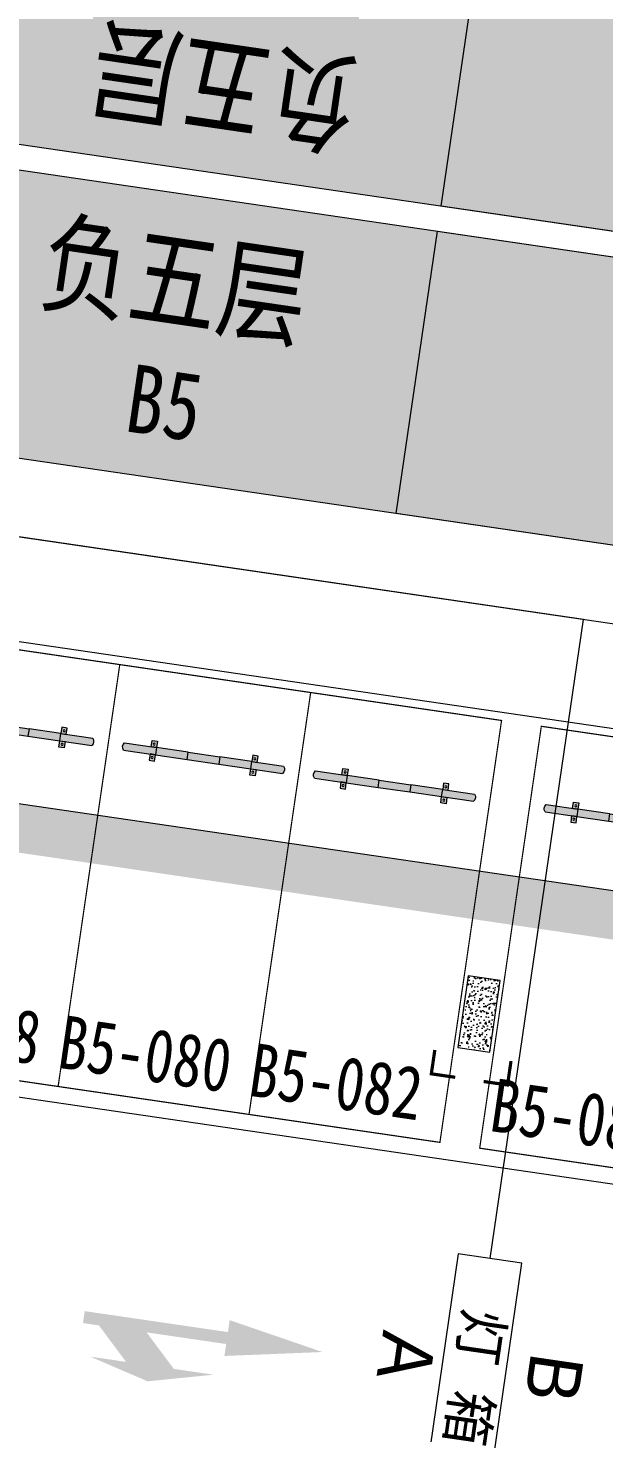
# Model space of a CAD drawing. Header units: inches. Extents: x -414268 to 632271, y -366004 to 318730.
# Drawn here: x -238378 to -231214, y 236882 to 254343 of the extents above; entities that cross this region are included whole.
import ezdxf

# ---------------------------------------------------------------- set-up
doc = ezdxf.new("R2010")
doc.units = ezdxf.units.IN
doc.header["$LTSCALE"] = 1200
doc.header["$MEASUREMENT"] = 0
doc.layers.get('0').update_dxf_attribs({"linetype": 'CONTINUOUS', "lineweight": 0})
for name, color, linetype, lineweight in [('0--挡车架', 7, 'CONTINUOUS', 0), ('0--灯箱字(黄底黑字)', 7, 'CONTINUOUS', 0), ('0--立面标', 7, 'CONTINUOUS', 0), ('0--路缘线', 1, 'CONTINUOUS', 0), ('0－－直行转弯箭头', 7, 'CONTINUOUS', 0), ('0－－车位', 4, 'CONTINUOUS', 0), ('0－－车位号码', 7, 'CONTINUOUS', 0), ('COL-GRID-UG-1_8A_200701111', 7, 'CONTINUOUS', 0), ('COL-GRID-UG-1_8A_200701112', 7, 'CONTINUOUS', 0), ('COL-GRID-UG-1_8A_200701113', 7, 'CONTINUOUS', 0), ('COLUMN', 7, 'CONTINUOUS', 0), ('HATCH', 7, 'CONTINUOUS', 0), ('PUB_TEXT', 7, 'CONTINUOUS', 0)]:
    doc.layers.add(name, color=color, linetype=linetype, lineweight=lineweight)
doc.styles.add('-宋体', font='', dxfattribs={"width": 0.8})
doc.styles.add('-黑体', font='simhei.ttf', dxfattribs={"width": 0.8})
doc.styles.add('方正大黑', font='', dxfattribs={"width": 0.8})
doc.styles.get('-宋体').set_extended_font_data('SimSun')
doc.styles.get('方正大黑').set_extended_font_data('FZDaHei-B02S')

# ---------------------------------------------------------------- blocks, each defined once
blk = doc.blocks.new('$DDT_AUDIT_GENERATED__1DE2')
at = {"layer": 'COL-GRID-UG-1_8A_200701112'}
h = blk.add_hatch(dxfattribs=at)
h.set_pattern_fill('AR-CONC', color=251, scale=0.02, angle=8.320600316395613, style=0)
h.set_pattern_definition([(50.00000000000038, (-65.0903522020077, -5.269292141296299), (0.1434520365201508, -0.01255042699651813), [0.015, -0.165]), (355.0000000000004, (-65.0903522020077, -5.269292141296299), (-0.02775026672260095, 0.1504384267400022), [0.012, -0.132]), (100.4514000000003, (-65.07839786600769, -5.270338009296299), (0.1157018763428035, 0.1378879084121915), [0.012748038, -0.1402284224]), (46.18420000000039, (-65.0903522020077, -5.2292921412963), (0.2134482097251291, -0.0331038028658023), [0.0225, -0.2475000000000001]), (96.63560000000038, (-65.07256485300769, -5.2320508026963), (0.1869325411097395, 0.1948235741800896), [0.0191220576, -0.2103426]), (351.1842000000003, (-65.0903522020077, -5.2292921412963), (0.1869323890267243, 0.1948237201850661), [0.01800000000000001, -0.1980000000000001]), (21.00000000000039, (-65.07035220200768, -5.239292141296302), (0.1193814104236928, -0.08052377813306705), [0.015, -0.165]), (326.0000000000004, (-65.07035220200768, -5.239292141296302), (0.04866306638431545, 0.1450300090093709), [0.012, -0.132]), (71.45140000000038, (-65.06040375540769, -5.2460024624963), (0.1680445257162976, 0.06450609934199153), [0.012748038, -0.1402284224]), (37.50000000000041, (-65.0903522020077, -5.269292141296299), (0.002431971063457723, 0.06657877076626231), [0, -0.1304, 0, -0.134, 0, -0.1325]), (7.500000000000348, (-65.0903522020077, -5.269292141296299), (0.05261390748842924, 0.07888234237647238), [0, -0.07640000000000001, 0, -0.1274, 0, -0.05050000000000001]), (327.5000000000003, (-65.13495220200768, -5.269292141296299), (0.1067644872344819, -0.004510974346875299), [0, -0.05000000000000002, 0, -0.156, 0, -0.207]), (317.5000000000003, (-65.15495220200769, -5.269292141296301), (0.1166372338684771, 0.02002099646646426), [0, -0.06500000000000002, 0, -0.1036, 0, -0.147])])
h.paths.add_polyline_path([(0.4500000000000597, -0.2000000000000028), (-0.4500000000000455, -0.2000000000000135), (-0.4500000000000313, 0.1999999999999922), (0.4500000000000455, 0.2000000000000028)])
at = {"layer": 'COL-GRID-UG-1_8A_200701113'}
blk.add_lwpolyline([(0.4500000000000597, -0.2000000000000028), (-0.4500000000000455, -0.2000000000000135), (-0.4500000000000313, 0.1999999999999922), (0.4500000000000455, 0.2000000000000028)], close=True, dxfattribs=at)
blk = doc.blocks.new('A$C6F4820FC')
at = {"layer": '0--挡车架'}
h = blk.add_hatch(color=256, dxfattribs=at)
h.paths.add_polyline_path([(1617.474230922457, 169.3952663332057), (1684.499301437642, 169.3952663332057), (1684.499301437642, 248.7905199443812), (1617.474230922457, 248.7905199443812)])
h.paths.add_polyline_path([(1638.848788944474, 209.0928931387934, -1), (1663.124743415625, 209.0928931387934, -1)], flags=16)
h.paths.add_polyline_path([(1617.474230922457, 1.272001827601343e-05), (1684.499301437642, 1.272001827601343e-05), (1684.499301437642, 79.39526633119387), (1617.474230922457, 79.39526633119384)])
h.paths.add_polyline_path([(1638.848788944473, 39.69763952560606, -1), (1663.124743415624, 39.69763952560606, -1)], flags=16)
h.paths.add_polyline_path([(351.069134268579, 248.7905199443813), (351.0691342685791, 169.3952663332057), (418.0942047837639, 169.3952663332057), (418.0942047837638, 248.7905199443812)])
h.paths.add_polyline_path([(396.7196467617473, 209.0928931387934, 1), (372.4436922905957, 209.0928931387934, 1)], flags=16)
h.paths.add_polyline_path([(418.0942047837639, 79.39526633119387), (351.0691342685791, 79.39526633119387), (351.0691342685791, 1.272001827601343e-05), (418.0942047837639, 1.272001827601343e-05)])
h.paths.add_polyline_path([(372.4436922905957, 39.69763952560606, -1), (396.7196467617473, 39.69763952560606, -1)], flags=16)
h = blk.add_hatch(color=256, dxfattribs=at)
h.paths.add_polyline_path([(2017.784217856827, 79.3952663297232, 0.3952043560108401), (2017.78421785311, 169.3952663332057), (1617.474230922457, 169.3952663332057), (1617.474230922458, 79.39526633119387), (1684.499301437642, 79.39526633119385)])
h.paths.add_polyline_path([(818.9364171714836, 169.3952663332057), (818.9364171714836, 79.39526633119385), (1216.632018534735, 79.39526633119385), (1216.632018534736, 169.3952663332057)])
h.paths.add_polyline_path([(418.094204783764, 79.39526633119385), (418.0942047837638, 169.3952663332057), (351.0691342685791, 169.3952663332057), (17.78421785310638, 169.395266333202, 0.3952043560108128), (17.78421784939219, 79.39526632972411)])
h = blk.add_hatch(color=40, dxfattribs=at)
h.paths.add_polyline_path([(1216.632018534736, 169.3952663332056), (1216.632018534735, 79.39526633119385), (1617.474230922457, 79.39526633119385), (1617.474230922457, 169.3952663332056)])
h.paths.add_polyline_path([(818.9364171714836, 79.39526633119385), (818.9364171714836, 169.3952663332057), (418.0942047837639, 169.3952663332057), (418.0942047837639, 79.39526633119385)])
for p, q in [((17.78421785310638, 169.395266333202), (418.0942047837639, 169.3952663332057)), ((17.78421784939155, 79.39526632972411), (418.0942047837639, 79.39526633119385)), ((818.9364171714838, 169.3952663332057), (1216.632018534736, 169.3952663332057)), ((818.9364171714838, 79.39526633119385), (1216.632018534735, 79.39526633119385)), ((1617.474230922457, 169.3952663332057), (2017.78421785311, 169.3952663332057)), ((1617.474230922457, 79.39526633119385), (2017.784217856827, 79.3952663297232))]:
    blk.add_line(p, q, dxfattribs=at)
for points in [[(418.0942047837639, 169.3952663332057), (351.0691342685791, 169.3952663332057), (351.0691342685791, 248.7905199443812), (418.0942047837639, 248.7905199443812)], [(1617.474230922457, 169.3952663332057), (1684.499301437642, 169.3952663332057), (1684.499301437642, 248.7905199443812), (1617.474230922457, 248.7905199443812)], [(418.0942047837639, 79.39526633119385), (351.0691342685791, 79.39526633119385), (351.0691342685791, 1.272001827601343e-05), (418.0942047837639, 1.272001827601343e-05)], [(1617.474230922457, 79.39526633119385), (1684.499301437642, 79.39526633119385), (1684.499301437642, 1.272001827601343e-05), (1617.474230922457, 1.272001827601343e-05)]]:
    blk.add_lwpolyline(points, close=True, dxfattribs=at)
at = {"layer": '0--挡车架', "color": 0}
for points in [[(818.9364171714838, 169.3952663332057), (818.9364171714838, 79.39526633119385), (418.0942047837639, 79.39526633119385), (418.0942047837639, 169.3952663332057)], [(1617.474230922457, 169.3952663332057), (1617.474230922457, 79.39526633119385), (1216.632018534735, 79.39526633119385), (1216.632018534736, 169.3952663332057)]]:
    blk.add_lwpolyline(points, close=True, dxfattribs=at)
at = {"layer": '0--挡车架'}
for centre in [(384.5816695261715, 209.0928931387934), (1650.986766180049, 209.0928931387934), (384.5816695261715, 39.69763952560606), (1650.986766180049, 39.69763952560606)]:
    blk.add_circle(centre, 12.13797723557582, dxfattribs=at)
for centre, start, end in [((65.82469069586296, 124.3952663294804), 136.8717046789877, 223.1282953162828), ((1969.743745010358, 124.3952663294804), 316.871704683716, 43.12829532101674)]:
    blk.add_arc(centre, 65.82466886578737, start, end, dxfattribs=at)
blk = doc.blocks.new('A$C001A7B1A')
at = {"layer": '0－－车位', "const_width": 15}
blk.add_lwpolyline([(2407.499988817268, 5307.500045389108), (7.499988817267877, 5307.500045389108), (7.499988817267877, 7.500045389109687), (2407.499988817268, 7.500045389109687)], close=True, dxfattribs=at)
at = {"layer": '0--挡车架'}
blk.add_blockref('A$C6F4820FC', (189.7157709641579, 883.1047790596294), dxfattribs=at)
blk = doc.blocks.new('A$C7C86658F')
at = {"lineweight": 0, "ltscale": 5}
blk.add_lwpolyline([(-6107.229106128681, 112213.2378042227), (-3107.229106128798, 112213.2378042257), (-3107.229106129613, 113013.2378042257), (-6107.229106129613, 113013.2378042227)], close=True, dxfattribs=at)
at = {"layer": 'PUB_TEXT', "style": '-宋体'}
blk.add_text('灯 箱', height=500, dxfattribs=at).set_placement((-5467.208946702653, 112391.5051336742))
blk = doc.blocks.new('A$C05C00BD5')
blk.add_blockref('A$C7C86658F', (15917.71773816738, -1755.687899066339))
at = {"color": 1, "style": '方正大黑'}
for s, p in [('B', (10869.16250029986, 111530.6753273577)), ('A', (10869.16250029975, 109671.1952866547))]:
    blk.add_text(s, height=661.5104015238736, dxfattribs=at).set_placement(p)
blk = doc.blocks.new('A$C27BC456A')
blk.add_hatch(color=250).paths.add_polyline_path([(14884.73986124818, 112855.557986891), (14884.7398612483, 114955.557986891), (8329.665222129555, 114955.557986891), (8329.665222129554, 112855.5579868909)])
at = {"color": 250}
blk.add_lwpolyline([(8329.665222129552, 114955.557986891), (14884.73986124829, 114955.557986891), (14884.73986124818, 112855.557986891), (8329.665222129552, 112855.5579868909), (8329.665222129552, 114955.557986891)], dxfattribs=at)

msp = doc.modelspace()

# ---------------------------------------------------------------- hatches: boundary and pattern name
at = {"lineweight": 0, "ltscale": 5}
for points in [[(-233239.0434227655, 252128.3336713303), (-239091.7810844069, 252984.304968571), (-238578.1983060624, 256495.9475655556), (-232725.4606444213, 255639.9762683149)], [(-239136.9787942488, 252675.2637752432), (-233284.2411321503, 251819.2924779588), (-233797.8239105211, 248307.6498806996), (-239650.5615726198, 249163.6211779841)]]:
    msp.add_hatch(color=152, dxfattribs=at).paths.add_polyline_path(points)
msp.add_hatch(color=250).paths.add_polyline_path([(-233797.8239161765, 248307.6498757923), (-222836.3575660606, 246704.5196636355), (-222322.7747877881, 250216.162260794), (-233284.2411379509, 251819.2924729575)])
at = {"layer": '0－－直行转弯箭头'}
msp.add_hatch(color=256, dxfattribs=at).paths.add_polyline_path([(-236070.1131916092, 237605.0878232087), (-236564.850103009, 237677.4438077477), (-236902.7548444977, 238131.1181244986), (-235913.281021698, 237986.4061554208), (-235934.9878170597, 237837.9850820008), (-234715.0590366577, 237886.9623292372), (-235869.8674309747, 238283.2483022606), (-235891.5742263363, 238134.8272288407), (-237672.6271073756, 238395.3087731809), (-237694.3339027372, 238246.8876997609), (-237496.4391381774, 238217.9453059454), (-237158.5343966886, 237764.2709891943), (-237603.7976169485, 237829.3913752794), (-236890.6346436644, 237522.9626339111)])
at = {"layer": 'HATCH'}
h = msp.add_hatch(color=256, dxfattribs=at)
edge = h.paths.add_edge_path(flags=16)
edge.add_line((-213828.8317525553, 164675.2092991319), (-207891.3891939657, 239618.7662408402))
edge.add_line((-207891.3891939657, 239618.7662408402), (-282700.2386240485, 250559.6697721759))
edge.add_arc((-285362.6263338627, 335716.2329774114), 85198.17231164422, 259.28221711276, 271.7907475360558, ccw=False)
edge.add_arc((453050.180036892, 207309.5370600322), 755580.3176841394, 176.6088067114946, 182.0416388163997)
edge.add_arc((-292656.4627132135, 180726.2818498493), 9400.00000000002, 182.0416388163997, 261.6795084692159)
edge.add_line((-294016.7375629385, 171425.2253328075), (-219127.1907767964, 160472.6666838153))
edge.add_line((-219127.1907767963, 160472.6666838153), (-213828.8317525553, 164675.2092991319))
edge = h.paths.add_edge_path()
edge.add_line((-213251.3346596601, 164367.442742519), (-207248.9124130177, 240131.1859687408))
edge.add_line((-207248.9124130178, 240131.1859687408), (-282666.0269515333, 251161.0491609127))
edge.add_arc((-285362.6263338625, 335716.2329774108), 84598.17231164363, 258.8202296067447, 271.8266344894376, ccw=False)
edge.add_arc((453050.1800368755, 207309.537060032), 756180.3176841228, 176.5569181422628, 182.0416388163997)
edge.add_arc((-292656.4627132135, 180726.2818498494), 9999.999999999993, 182.0416388163993, 261.6795084692165)
edge.add_line((-294103.5636171761, 170831.540874273), (-218957.468384922, 159841.4621437349))
edge.add_line((-218957.468384922, 159841.4621437349), (-213251.3346596602, 164367.4427425191))

# ---------------------------------------------------------------- linework, layer by layer
at = {"color": 250}
for points in [[(-222277.577068037, 250525.2034534283), (-250370.7178447101, 254633.8656792969), (-249857.1350664765, 258145.5082763811), (-221763.9942898028, 254036.8460505125), (-222277.577068037, 250525.2034534284)], [(-250415.9155650493, 254324.8244870127), (-222322.7747877879, 250216.162260794), (-222836.3575660653, 246704.5196636363), (-250929.4983433264, 250813.181889855), (-250415.9155650492, 254324.8244870127)], [(-233284.2411369517, 251819.2924726734), (-222322.7747867885, 250216.1622605098), (-222836.3575650614, 246704.5196633514), (-233797.8239151772, 248307.6498755082), (-233284.2411369517, 251819.2924726734)], [(-233284.2411379509, 251819.2924729576), (-222322.7747877881, 250216.162260794), (-222836.3575660606, 246704.5196636355), (-233797.8239161765, 248307.6498757923), (-233284.2411379509, 251819.2924729576)]]:
    msp.add_lwpolyline(points, dxfattribs=at)
at = {"color": 6}
msp.add_lwpolyline([(-232629.4674845223, 239047.5365929242), (-231467.2937168752, 246993.9457804869), (-251238.2234431311, 249885.4726761583), (-223032.8189366097, 245760.3917182511)], dxfattribs=at)
at = {"layer": '0--立面标', "const_width": 40}
for points in [[(-233064.1079002609, 241301.5530306255), (-233360.9500471008, 241344.9666213489), (-233317.5364563775, 241641.8087681887)], [(-232710.0872511414, 241249.7770017425), (-232413.2451043017, 241206.3634110192), (-232369.8315135782, 241503.205557859)]]:
    msp.add_lwpolyline(points, dxfattribs=at)
at = {"layer": '0--路缘线'}
msp.add_line((-279691.9237884759, 247082.3480994172), (-211960.0195129267, 237176.4597259651), dxfattribs=at)
at = {"layer": 'COLUMN'}
for points in [[(-210887.1106985838, 166867.2014340563), (-204949.6681399942, 241810.7583757646), (-279758.5175700771, 252751.6619071004, -0.05463301858709951), (-298265.3439897721, 254196.3243621231, 0.02370964325649418), (-299108.7745434197, 182583.3916606845, 0.3621818479760356), (-291075.016508967, 173617.2174677319), (-216185.4697228249, 162664.6588187397)], [(-213251.3346596601, 164367.442742519), (-207248.9124130178, 240131.1859687408), (-282666.0269515333, 251161.0491609127, -0.0568121518568378), (-301765.1959296255, 252723.4232338751, 0.02393617834455015), (-302650.1147176579, 180370.0240582651, 0.3621818479760388), (-294103.5636171761, 170831.540874273), (-218957.468384922, 159841.4621437349)]]:
    msp.add_lwpolyline(points, format="xyb", close=True, dxfattribs=at)

# ---------------------------------------------------------------- block references
at = {"xscale": 1.689999999944121, "yscale": 1.690000000002328, "zscale": 1.68999999998348, "rotation": 171.6793996817863}
msp.add_blockref('A$C27BC456A', (-180234.7189452922, 440717.9946876197), dxfattribs=at)
at = {"xscale": -1, "rotation": 171.6793996836047}
for p in [(-239617.8117846559, 246787.5412989867), (-237243.0746098672, 246440.2325737135), (-234868.3374352177, 246092.9238474148), (-231998.8633490991, 245673.2591370874)]:
    msp.add_blockref('A$C001A7B1A', p, dxfattribs=at)
at = {"rotation": 261.6793996840079}
msp.add_blockref('A$C05C00BD5', (-340900.4160479935, 264797.1726163665), dxfattribs=at)
at = {"layer": 'COL-GRID-UG-1_8A_200701111', "xscale": -999.9999999999978, "yscale": 1000.000000000002, "zscale": 1000, "rotation": 81.67939968361078}
msp.add_blockref('$DDT_AUDIT_GENERATED__1DE2', (-232768.09469556, 242089.3519246541), dxfattribs=at)

# ---------------------------------------------------------------- texts
at = {"layer": '0--灯箱字(黄底黑字)', "color": 7, "true_color": 0xffffff, "style": '-宋体', "width": 0.8}
for s, height, rotation, p in [('负五层', 1013.999999966523, 171.6793996812564, (-234224.0335145242, 253869.9803537417)), ('负五层', 1014.000000045224, 351.6793996829062, (-238264.8767592188, 250950.1271332971)), ('B5', 845.0000000376863, 351.6793996829062, (-237198.112458201, 249336.6272613619))]:
    msp.add_text(s, height=height, rotation=rotation, dxfattribs=at).set_placement(p)
at = {"layer": '0－－车位号码', "style": '-黑体', "width": 0.8}
for s, p in [('B5-078', (-240407.7769497294, 241771.7050589664)), ('B5-080', (-238033.0397750183, 241424.3963331261)), ('B5-082', (-235658.3026003071, 241077.0876072858)), ('B5-084', (-232658.1438870075, 240638.3100822896))]:
    msp.add_text(s, height=660, rotation=351.67939968401, dxfattribs=at).set_placement(p)

doc.saveas('drawing.dxf')
